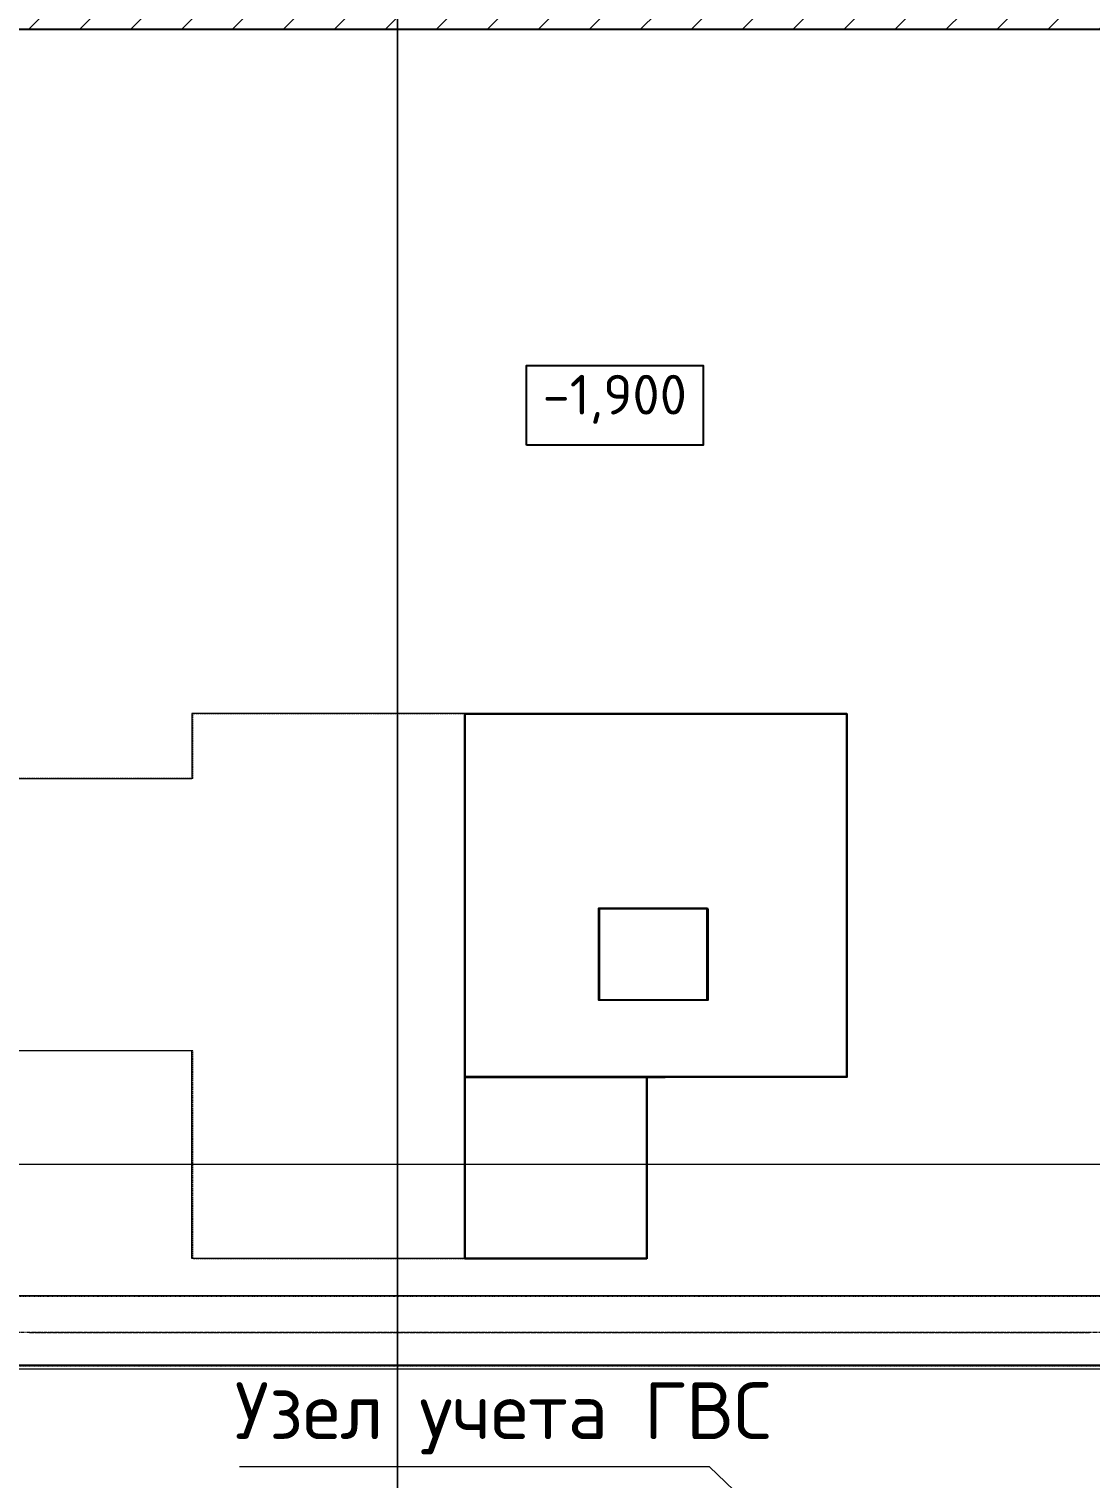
# Model space of a CAD drawing. Header units: millimetres. Extents: x -10178924 to 11692288, y -947381 to 58396.
# Drawn here: x 758772 to 763445, y -787333 to -780951 of the extents above; entities that cross this region are included whole.
import ezdxf

# ---------------------------------------------------------------- set-up
doc = ezdxf.new("R2010")
doc.units = ezdxf.units.MM
for name, pattern in [('короткая штриховая', [282.222222, 141.111111, -141.111111]), ('невидимая', [9.525, 6.35, -3.175]), ('осевая', [50.8, 31.75, -6.35, 6.35, -6.35])]:
    doc.linetypes.add(name, pattern=pattern)
for name, color, linetype, lineweight in [('_0', 7, 'Continuous', 25), ('PDF _0', 7, 'Continuous', 9), ('PDF _Разрезы', 7, 'Continuous', 9), ('PDF _Текст', 7, 'Continuous', 5), ('Балки.1', 7, 'Continuous', 9), ('Контур пол Подвал', 7, 'Continuous', 9), ('Размеры осевые', 153, 'Continuous', 9), ('Стены.1', 7, 'Continuous', 25), ('ШТРИХОВКА', 252, 'Continuous', 15)]:
    doc.layers.add(name, color=color, linetype=linetype, lineweight=lineweight)
for name, color, linetype in [('PDF __0', 7, 'Continuous'), ('PDF _PDF _Разрезы', 7, 'Continuous'), ('PDF _Балки.1', 7, 'Continuous')]:
    doc.layers.add(name, color=color, linetype=linetype)
for name, color, linetype, true_color in [('PDF _Контур пол Подвал', 7, 'Continuous', 0xcd6928), ('PDF _Отметки', 7, 'Continuous', 0x7f9fff), ('PDF _Размеры осевые', 7, 'Continuous', 0x5d6970)]:
    doc.layers.add(name, color=color, linetype=linetype, true_color=true_color)
doc.styles.add('PDF ISOCPEUR', font='isocpeur.ttf')

# ---------------------------------------------------------------- blocks, each defined once
blk = doc.blocks.new('A$C5282721b')
at = {"layer": 'ШТРИХОВКА', "ltscale": 100, "true_color": 0x000000, "transparency": 33554687}
h = blk.add_hatch(dxfattribs=at)
h.set_pattern_fill('ANSI31', color=18, scale=50)
h.set_pattern_definition([(45, (-79853.01, 26279.86), (-112.2532, 112.2532), [])])
h.paths.add_polyline_path([(54269.391, -3939.953), (54269.391, 398.057), (51072.983, 398.057), (51081.553, -161.943), (53709.571, -162.311), (53709.571, -3940.43)])
h.paths.add_polyline_path([(30340.503, -4591.943), (29940.503, -4591.943), (29940.683, -5161.423), (30340.683, -5161.423)])
h.paths.add_polyline_path([(29940.503, -3521.943), (30340.503, -3521.908), (30340.683, -162.311), (50990.793, -161.943), (51100, -161.943), (51100, 398.057), (29940.503, 398.057)])
at = {"transparency": 33554687}
blk.add_line((39134.97, -4776.67), (39214.97, -4776.67), dxfattribs=at)
blk.add_line((39134.97, -4776.67), (39214.97, -4776.67), dxfattribs=at)
at = {"color": 18, "linetype": 'короткая штриховая', "ltscale": 0.02, "true_color": 0x000000, "transparency": 33554687}
blk.add_line((30165.416, -6046.445), (47851.287, -6046.445), dxfattribs=at)
at = {"layer": '_0', "color": 18, "true_color": 0x000000, "transparency": 33554687}
for p, q in [((38334.97, -3176.67), (40014.97, -3176.67)), ((38334.97, -4776.67), (38334.97, -3176.67)), ((40014.97, -3176.67), (40014.97, -4776.67)), ((40014.97, -4776.67), (38334.97, -4776.67))]:
    blk.add_line(p, q, dxfattribs=at)
for points in [[(38334.97, -3176.67), (40014.97, -3176.67), (40014.97, -4776.67), (38334.97, -4776.67)], [(38334.97, -3176.67), (40014.97, -3176.67), (40014.97, -4776.67), (38334.97, -4776.67)], [(39134.97, -5576.67), (38334.97, -5576.67), (38334.97, -4776.67), (39134.97, -4776.67)]]:
    blk.add_lwpolyline(points, close=True, dxfattribs=at)
at = {"layer": '_0', "color": 18, "ltscale": 100, "true_color": 0x000000, "transparency": 33554687, "elevation": -0.1}
blk.add_lwpolyline([(39404.573, -4035.981), (38924.573, -4035.981), (38924.573, -4435.981), (39404.573, -4435.981)], close=True, dxfattribs=at)
at = {"layer": 'PDF _Разрезы', "color": 18, "lineweight": 9, "true_color": 0x000000, "transparency": 33554687}
for points in [[(39460.485, -52606.265), (39460.485, -21182.649), (38038.076, -21182.649), (38038.076, 2729.276)], [(-3851.775, -5161.054), (61037.167, -5161.054)]]:
    blk.add_lwpolyline(points, dxfattribs=at)
at = {"layer": 'Балки.1', "color": 18, "linetype": 'короткая штриховая', "ltscale": 0.02, "true_color": 0x000000, "transparency": 33554687}
for p, q in [((30165.416, -5741.281), (47851.287, -5741.281)), ((30165.416, -6061.281), (47851.287, -6061.281))]:
    blk.add_line(p, q, dxfattribs=at)
at = {"layer": 'Контур пол Подвал', "color": 18, "linetype": 'невидимая', "true_color": 0x000000, "transparency": 33554687}
for p, q in [((38334.97, -3176.67), (37134.97, -3176.67)), ((37134.97, -3461.943), (37134.97, -3176.67)), ((37134.97, -3461.943), (30340.503, -3461.943)), ((37134.97, -4661.943), (30340.503, -4661.943)), ((37134.97, -5576.67), (37134.97, -4661.943)), ((38334.97, -5576.67), (37134.97, -5576.67))]:
    blk.add_line(p, q, dxfattribs=at)
at = {"layer": 'Размеры осевые', "color": 251, "linetype": 'осевая', "ltscale": 0.5, "transparency": 33554687}
blk.add_line((-9750, -5900), (57900, -5900), dxfattribs=at)
at = {"layer": 'Стены.1', "color": 18, "linetype": 'Continuous', "true_color": 0x000000, "transparency": 33554687, "flags": 128}
for points in [[(86.923, -161.943), (53709.391, -161.943)], [(31262.952, -161.943), (47875.244, -161.943)]]:
    blk.add_lwpolyline(points, dxfattribs=at)

msp = doc.modelspace()

# ---------------------------------------------------------------- linework, layer by layer
at = {"layer": 'PDF _0', "lineweight": 25}
msp.add_lwpolyline([(752521.3, -786835.7), (770207.5, -786835.7)], dxfattribs=at)
at = {"layer": 'PDF __0', "lineweight": 25}
for points in [[(760691.7, -783965.5), (762372.2, -783965.5), (762372.2, -785565.6), (760691.7, -785565.6)], [(760691.7, -783965.5), (762372.2, -783965.5), (762372.2, -785565.6), (760691.7, -785565.6)], [(761758.5, -784824.8), (761280.1, -784824.8), (761280.1, -785227), (761758.5, -785227)], [(761491.8, -786365.8), (760691.7, -786365.8), (760691.7, -785565.7), (761491.8, -785565.7)]]:
    msp.add_lwpolyline(points, close=True, dxfattribs=at)
at = {"layer": 'PDF _PDF _Разрезы', "lineweight": 9}
for points in [[(761817.7, -833398.5), (761817.7, -801975.5), (760395.4, -801975.5), (760395.4, -778062.2)], [(718506.2, -785950.9), (783388.3, -785950.9)]]:
    msp.add_lwpolyline(points, dxfattribs=at)
at = {"layer": 'PDF _Балки.1', "lineweight": 9}
msp.add_lwpolyline([(770207.5, -786530.9), (752521.3, -786530.9), (752521.3, -786852.6), (770207.5, -786852.6)], dxfattribs=at)
at = {"layer": 'PDF _Контур пол Подвал', "lineweight": 9}
for points in [[(759489.4, -783965.5), (759489.4, -784253.3), (752695.1, -784253.3)], [(760691.7, -783965.5), (759489.4, -783965.5)], [(759489.4, -786365.8), (759489.4, -785451.4), (752695.1, -785451.4)], [(760691.7, -786365.8), (759489.4, -786365.8)]]:
    msp.add_lwpolyline(points, dxfattribs=at)
at = {"layer": 'PDF _Отметки', "lineweight": 25}
msp.add_lwpolyline([(760962.6, -782784.4), (760962.6, -782433), (761741.5, -782433), (761741.5, -782784.4)], close=True, dxfattribs=at)
at = {"layer": 'PDF _Размеры осевые', "lineweight": 9}
for points in [[(758773.9, -786691.8), (758778.2, -786691.8), (758795.1, -786691.8)], [(758799.3, -786691.8), (758803.6, -786691.8), (758820.5, -786691.8)], [(758824.7, -786691.8), (758829, -786691.8), (758845.9, -786691.8)], [(758850.1, -786691.8), (758854.4, -786691.8), (758871.3, -786691.8)], [(758875.5, -786691.8), (758879.8, -786691.8), (758896.7, -786691.8)], [(758900.9, -786691.8), (758905.2, -786691.8), (758922.1, -786691.8)], [(758926.3, -786691.8), (758930.6, -786691.8), (758947.5, -786691.8)], [(758951.7, -786691.8), (758956, -786691.8), (758972.9, -786691.8)], [(758977.1, -786691.8), (758981.4, -786691.8), (758998.3, -786691.8)], [(759002.5, -786691.8), (759006.8, -786691.8), (759023.7, -786691.8)], [(759027.9, -786691.8), (759032.2, -786691.8), (759049.1, -786691.8)], [(759053.3, -786691.8), (759057.6, -786691.8), (759074.5, -786691.8)], [(759078.7, -786691.8), (759083, -786691.8), (759099.9, -786691.8)], [(759104.1, -786691.8), (759108.4, -786691.8), (759125.3, -786691.8)], [(759129.5, -786691.8), (759133.8, -786691.8), (759150.7, -786691.8)], [(759154.9, -786691.8), (759159.2, -786691.8), (759176.1, -786691.8)], [(759180.3, -786691.8), (759184.6, -786691.8), (759201.5, -786691.8)], [(759205.7, -786691.8), (759210, -786691.8), (759226.9, -786691.8)], [(759231.1, -786691.8), (759235.4, -786691.8), (759252.3, -786691.8)], [(759256.5, -786691.8), (759260.8, -786691.8), (759277.7, -786691.8)], [(759281.9, -786691.8), (759286.2, -786691.8), (759303.1, -786691.8)], [(759307.3, -786691.8), (759311.6, -786691.8), (759328.5, -786691.8)], [(759332.7, -786691.8), (759337, -786691.8), (759353.9, -786691.8)], [(759358.1, -786691.8), (759362.4, -786691.8), (759379.3, -786691.8)], [(759383.5, -786691.8), (759387.8, -786691.8), (759404.7, -786691.8)], [(759408.9, -786691.8), (759413.2, -786691.8), (759430.1, -786691.8)], [(759434.3, -786691.8), (759438.6, -786691.8), (759455.5, -786691.8)], [(759459.7, -786691.8), (759464, -786691.8), (759480.9, -786691.8)], [(759485.1, -786691.8), (759489.4, -786691.8), (759506.3, -786691.8)], [(759510.5, -786691.8), (759514.8, -786691.8), (759531.7, -786691.8)], [(759535.9, -786691.8), (759540.2, -786691.8), (759557.1, -786691.8)], [(759561.3, -786691.8), (759565.6, -786691.8), (759582.5, -786691.8)], [(759586.7, -786691.8), (759591, -786691.8), (759607.9, -786691.8)], [(759612.2, -786691.8), (759616.4, -786691.8), (759633.3, -786691.8)], [(759637.5, -786691.8), (759641.8, -786691.8), (759658.7, -786691.8)], [(759662.9, -786691.8), (759667.2, -786691.8), (759684.1, -786691.8)], [(759688.3, -786691.8), (759692.6, -786691.8), (759709.5, -786691.8)], [(759713.7, -786691.8), (759718, -786691.8), (759734.9, -786691.8)], [(759739.2, -786691.8), (759743.4, -786691.8), (759760.3, -786691.8)], [(759764.5, -786691.8), (759768.8, -786691.8), (759785.7, -786691.8)], [(759789.9, -786691.8), (759794.2, -786691.8), (759811.1, -786691.8)], [(759815.3, -786691.8), (759819.6, -786691.8), (759836.5, -786691.8)], [(759840.8, -786691.8), (759845, -786691.8), (759861.9, -786691.8)], [(759866.2, -786691.8), (759870.4, -786691.8), (759887.3, -786691.8)], [(759891.5, -786691.8), (759895.8, -786691.8), (759912.7, -786691.8)], [(759916.9, -786691.8), (759921.2, -786691.8), (759938.1, -786691.8)], [(759942.3, -786691.8), (759946.6, -786691.8), (759963.5, -786691.8)], [(759967.8, -786691.8), (759972, -786691.8), (759988.9, -786691.8)], [(759993.2, -786691.8), (759997.4, -786691.8), (760014.3, -786691.8)], [(760018.5, -786691.8), (760022.8, -786691.8), (760039.7, -786691.8)], [(760044, -786691.8), (760048.2, -786691.8), (760065.1, -786691.8)], [(760069.4, -786691.8), (760073.6, -786691.8), (760090.5, -786691.8)], [(760094.8, -786691.8), (760099, -786691.8), (760115.9, -786691.8)], [(760120.2, -786691.8), (760124.4, -786691.8), (760141.3, -786691.8)], [(760145.5, -786691.8), (760149.8, -786691.8), (760166.7, -786691.8)], [(760171, -786691.8), (760175.2, -786691.8), (760192.1, -786691.8)], [(760196.4, -786691.8), (760200.6, -786691.8), (760217.5, -786691.8)], [(760221.8, -786691.8), (760226, -786691.8), (760242.9, -786691.8)], [(760247.2, -786691.8), (760251.4, -786691.8), (760268.3, -786691.8)], [(760272.6, -786691.8), (760276.8, -786691.8), (760293.7, -786691.8)], [(760298, -786691.8), (760302.2, -786691.8), (760319.1, -786691.8)], [(760323.4, -786691.8), (760327.6, -786691.8), (760344.5, -786691.8)], [(760348.8, -786691.8), (760353, -786691.8), (760369.9, -786691.8)], [(760374.2, -786691.8), (760378.4, -786691.8), (760395.3, -786691.8)], [(760399.6, -786691.8), (760403.8, -786691.8), (760420.7, -786691.8)], [(760425, -786691.8), (760429.2, -786691.8), (760446.1, -786691.8)], [(760450.4, -786691.8), (760454.6, -786691.8), (760471.5, -786691.8)], [(760475.8, -786691.8), (760480, -786691.8), (760496.9, -786691.8)], [(760501.2, -786691.8), (760505.4, -786691.8), (760522.3, -786691.8)], [(760526.6, -786691.8), (760530.8, -786691.8), (760547.7, -786691.8)], [(760552, -786691.8), (760556.2, -786691.8), (760573.1, -786691.8)], [(760577.4, -786691.8), (760581.6, -786691.8), (760598.5, -786691.8)], [(760602.8, -786691.8), (760607, -786691.8), (760623.9, -786691.8)], [(760628.2, -786691.8), (760632.4, -786691.8), (760649.3, -786691.8)], [(760653.6, -786691.8), (760657.8, -786691.8), (760674.7, -786691.8)], [(760679, -786691.8), (760683.2, -786691.8), (760700.1, -786691.8)], [(760704.4, -786691.8), (760708.6, -786691.8), (760725.5, -786691.8)], [(760729.8, -786691.8), (760734, -786691.8), (760750.9, -786691.8)], [(760755.2, -786691.8), (760759.4, -786691.8), (760776.3, -786691.8)], [(760780.6, -786691.8), (760784.8, -786691.8), (760801.7, -786691.8)], [(760806, -786691.8), (760810.2, -786691.8), (760827.1, -786691.8)], [(760831.4, -786691.8), (760835.6, -786691.8), (760852.5, -786691.8)], [(760856.8, -786691.8), (760861, -786691.8), (760877.9, -786691.8)], [(760882.2, -786691.8), (760886.4, -786691.8), (760903.3, -786691.8)], [(760907.6, -786691.8), (760911.8, -786691.8), (760928.7, -786691.8)], [(760933, -786691.8), (760937.2, -786691.8), (760954.1, -786691.8)], [(760958.4, -786691.8), (760962.6, -786691.8), (760979.5, -786691.8)], [(760983.8, -786691.8), (760988, -786691.8), (761004.9, -786691.8)], [(761009.2, -786691.8), (761013.4, -786691.8), (761030.3, -786691.8)], [(761034.6, -786691.8), (761038.8, -786691.8), (761055.7, -786691.8)], [(761060, -786691.8), (761064.2, -786691.8), (761081.1, -786691.8)], [(761085.4, -786691.8), (761089.6, -786691.8), (761106.5, -786691.8)], [(761110.8, -786691.8), (761115, -786691.8), (761131.9, -786691.8)], [(761136.2, -786691.8), (761140.4, -786691.8), (761157.3, -786691.8)], [(761161.6, -786691.8), (761165.8, -786691.8), (761182.7, -786691.8)], [(761187, -786691.8), (761191.2, -786691.8), (761208.1, -786691.8)], [(761212.4, -786691.8), (761216.6, -786691.8), (761233.5, -786691.8)], [(761237.8, -786691.8), (761242, -786691.8), (761258.9, -786691.8)], [(761263.2, -786691.8), (761267.4, -786691.8), (761284.3, -786691.8)], [(761288.6, -786691.8), (761292.8, -786691.8), (761309.7, -786691.8)], [(761314, -786691.8), (761318.2, -786691.8), (761335.1, -786691.8)], [(761339.4, -786691.8), (761343.6, -786691.8), (761360.5, -786691.8)], [(761364.8, -786691.8), (761369, -786691.8), (761385.9, -786691.8)], [(761390.2, -786691.8), (761394.4, -786691.8), (761411.3, -786691.8)], [(761415.6, -786691.8), (761419.8, -786691.8), (761436.7, -786691.8)], [(761441, -786691.8), (761445.2, -786691.8), (761462.1, -786691.8)], [(761466.4, -786691.8), (761470.6, -786691.8), (761487.5, -786691.8)], [(761491.8, -786691.8), (761496, -786691.8), (761512.9, -786691.8)], [(761517.2, -786691.8), (761521.4, -786691.8), (761538.3, -786691.8)], [(761542.6, -786691.8), (761546.8, -786691.8), (761563.7, -786691.8)], [(761568, -786691.8), (761572.2, -786691.8), (761589.1, -786691.8)], [(761593.4, -786691.8), (761597.6, -786691.8), (761614.5, -786691.8)], [(761618.8, -786691.8), (761623, -786691.8), (761639.9, -786691.8)], [(761644.2, -786691.8), (761648.4, -786691.8), (761665.3, -786691.8)], [(761669.6, -786691.8), (761673.8, -786691.8), (761690.7, -786691.8)], [(761695, -786691.8), (761699.2, -786691.8), (761716.1, -786691.8)], [(761720.4, -786691.8), (761724.6, -786691.8), (761741.5, -786691.8)], [(761745.8, -786691.8), (761750, -786691.8), (761766.9, -786691.8)], [(761771.2, -786691.8), (761775.4, -786691.8), (761792.3, -786691.8)], [(761796.6, -786691.8), (761800.8, -786691.8), (761817.7, -786691.8)], [(761822, -786691.8), (761826.2, -786691.8), (761843.1, -786691.8)], [(761847.4, -786691.8), (761851.6, -786691.8), (761868.5, -786691.8)], [(761872.8, -786691.8), (761877, -786691.8), (761893.9, -786691.8)], [(761898.2, -786691.8), (761902.4, -786691.8), (761919.3, -786691.8)], [(761923.6, -786691.8), (761927.8, -786691.8), (761944.7, -786691.8)], [(761949, -786691.8), (761953.2, -786691.8), (761970.1, -786691.8)], [(761974.4, -786691.8), (761978.6, -786691.8), (761995.5, -786691.8)], [(761999.8, -786691.8), (762004, -786691.8), (762020.9, -786691.8)], [(762025.2, -786691.8), (762029.4, -786691.8), (762046.3, -786691.8)], [(762050.6, -786691.8), (762054.8, -786691.8), (762071.7, -786691.8)], [(762076, -786691.8), (762080.2, -786691.8), (762097.1, -786691.8)], [(762101.4, -786691.8), (762105.6, -786691.8), (762122.5, -786691.8)], [(762126.8, -786691.8), (762131, -786691.8), (762147.9, -786691.8)], [(762152.2, -786691.8), (762156.4, -786691.8), (762173.3, -786691.8)], [(762177.6, -786691.8), (762181.8, -786691.8), (762198.7, -786691.8)], [(762203, -786691.8), (762207.2, -786691.8), (762224.1, -786691.8)], [(762228.4, -786691.8), (762232.6, -786691.8), (762249.5, -786691.8)], [(762253.8, -786691.8), (762258, -786691.8), (762274.9, -786691.8)], [(762279.2, -786691.8), (762283.4, -786691.8), (762300.3, -786691.8)], [(762304.6, -786691.8), (762308.8, -786691.8), (762325.7, -786691.8)], [(762330, -786691.8), (762334.2, -786691.8), (762351.1, -786691.8)], [(762355.4, -786691.8), (762359.6, -786691.8), (762376.5, -786691.8)], [(762380.8, -786691.8), (762385, -786691.8), (762401.9, -786691.8)], [(762406.2, -786691.8), (762410.4, -786691.8), (762427.3, -786691.8)], [(762431.6, -786691.8), (762435.8, -786691.8), (762452.7, -786691.8)], [(762457, -786691.8), (762461.2, -786691.8), (762478.1, -786691.8)], [(762482.4, -786691.8), (762486.6, -786691.8), (762503.5, -786691.8)], [(762507.8, -786691.8), (762512, -786691.8), (762528.9, -786691.8)], [(762533.2, -786691.8), (762537.4, -786691.8), (762554.3, -786691.8)], [(762558.6, -786691.8), (762562.8, -786691.8), (762579.7, -786691.8)], [(762584, -786691.8), (762588.2, -786691.8), (762605.1, -786691.8)], [(762609.4, -786691.8), (762613.6, -786691.8), (762630.5, -786691.8)], [(762634.8, -786691.8), (762639, -786691.8), (762655.9, -786691.8)], [(762660.2, -786691.8), (762664.4, -786691.8), (762681.3, -786691.8)], [(762685.6, -786691.8), (762689.8, -786691.8), (762706.7, -786691.8)], [(762711, -786691.8), (762715.2, -786691.8), (762732.1, -786691.8)], [(762736.4, -786691.8), (762740.6, -786691.8), (762757.5, -786691.8)], [(762761.8, -786691.8), (762766, -786691.8), (762782.9, -786691.8)], [(762787.2, -786691.8), (762791.4, -786691.8), (762808.3, -786691.8)], [(762812.6, -786691.8), (762816.8, -786691.8), (762833.7, -786691.8)], [(762838, -786691.8), (762842.2, -786691.8), (762859.1, -786691.8)], [(762863.4, -786691.8), (762867.6, -786691.8), (762884.5, -786691.8)], [(762888.8, -786691.8), (762893, -786691.8), (762909.9, -786691.8)], [(762914.2, -786691.8), (762918.4, -786691.8), (762935.3, -786691.8)], [(762939.6, -786691.8), (762943.8, -786691.8), (762960.7, -786691.8)], [(762965, -786691.8), (762969.2, -786691.8), (762986.1, -786691.8)], [(762990.4, -786691.8), (762994.6, -786691.8), (763011.5, -786691.8)], [(763015.8, -786691.8), (763020, -786691.8), (763036.9, -786691.8)], [(763041.2, -786691.8), (763045.4, -786691.8), (763062.3, -786691.8)], [(763066.6, -786691.8), (763070.8, -786691.8), (763087.7, -786691.8)], [(763092, -786691.8), (763096.2, -786691.8), (763113.1, -786691.8)], [(763117.4, -786691.8), (763121.6, -786691.8), (763138.5, -786691.8)], [(763142.8, -786691.8), (763147, -786691.8), (763163.9, -786691.8)], [(763168.2, -786691.8), (763172.4, -786691.8), (763189.3, -786691.8)], [(763193.6, -786691.8), (763197.8, -786691.8), (763214.7, -786691.8)], [(763219, -786691.8), (763223.2, -786691.8), (763240.1, -786691.8)], [(763244.4, -786691.8), (763248.6, -786691.8), (763265.5, -786691.8)], [(763269.8, -786691.8), (763274, -786691.8), (763290.9, -786691.8)], [(763295.2, -786691.8), (763299.4, -786691.8), (763316.3, -786691.8)], [(763320.6, -786691.8), (763324.8, -786691.8), (763341.7, -786691.8)], [(763346, -786691.8), (763350.2, -786691.8), (763367.1, -786691.8)], [(763371.4, -786691.8), (763375.6, -786691.8), (763392.5, -786691.8)], [(763396.8, -786691.8), (763401, -786691.8), (763417.9, -786691.8)], [(763422.2, -786691.8), (763426.4, -786691.8), (763443.3, -786691.8)]]:
    msp.add_lwpolyline(points, dxfattribs=at)
at = {"layer": 'PDF _Текст'}
for points in [[(761769, -787284.2), (761667.4, -787284.2), (759699, -787284.2)], [(766298.8, -791626.9), (761769.1, -787284.3), (766298.8, -791626.9)]]:
    msp.add_lwpolyline(points, dxfattribs=at)

# ---------------------------------------------------------------- block references
msp.add_blockref('A$C5282721b', (722358.6, -780790.4))

# ---------------------------------------------------------------- texts
at = {"layer": 'PDF _Текст', "color": 161, "true_color": 0x7f9fff, "insert": (761034.6, -782582.3), "char_height": 175, "attachment_point": 4, "style": 'PDF ISOCPEUR'}
msp.add_mtext('-1,900', dxfattribs=at)
at = {"layer": 'PDF _Текст', "insert": (759677.7, -787070.5), "char_height": 249.994, "attachment_point": 4, "style": 'PDF ISOCPEUR'}
msp.add_mtext('Узел учета ГВС', dxfattribs=at)

doc.saveas('drawing.dxf')
